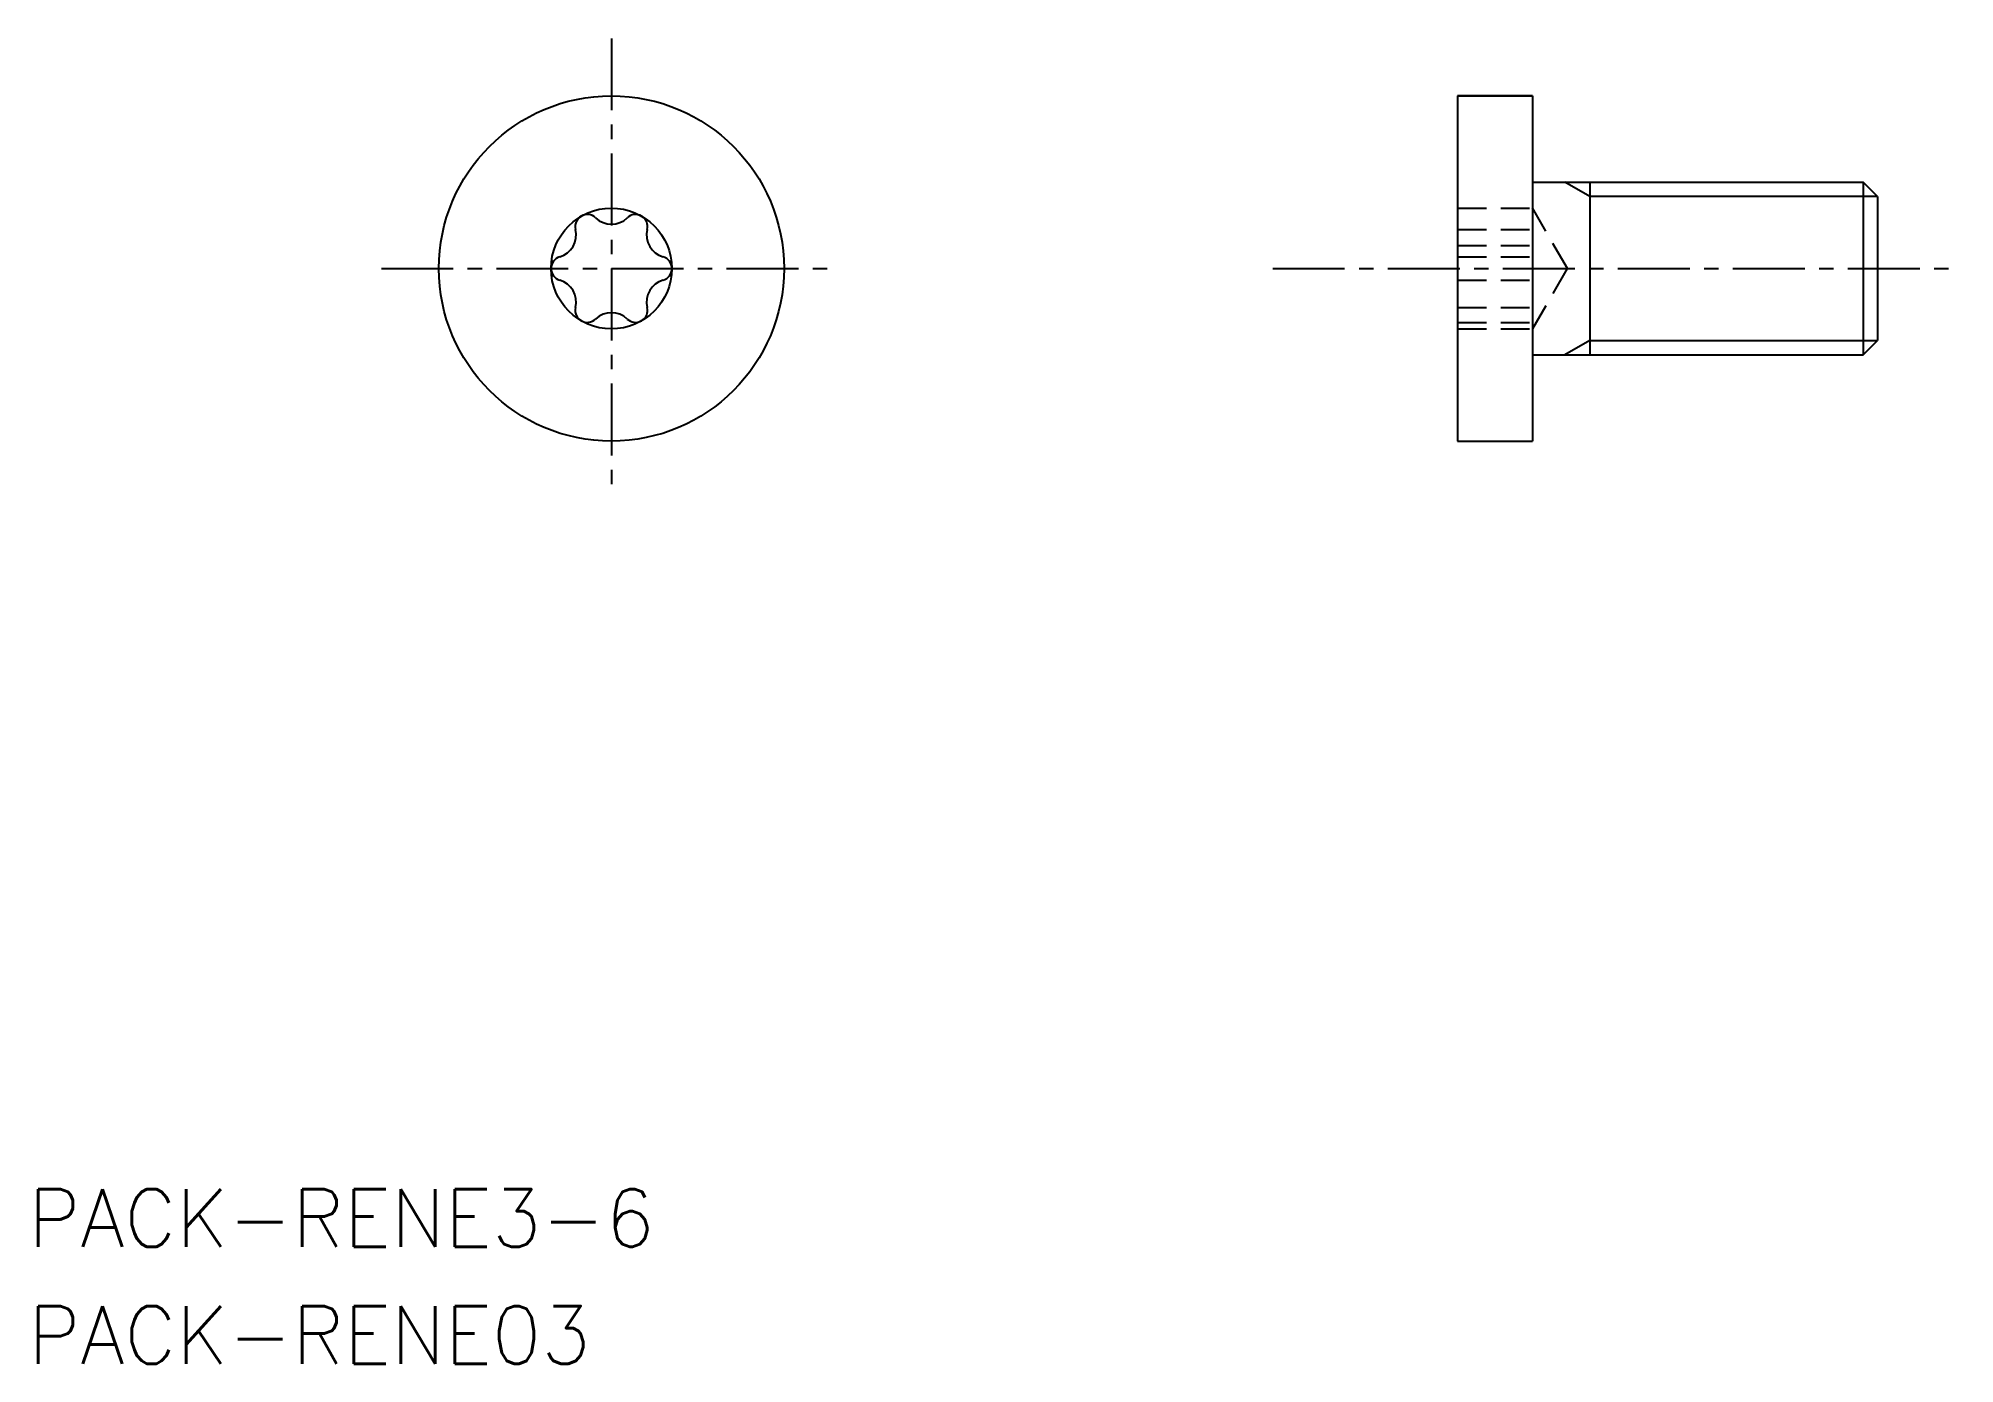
# Model space of a CAD drawing. Extents: x 20.3 to 53.6, y 2.2 to 25.3.
import ezdxf

# ---------------------------------------------------------------- set-up
doc = ezdxf.new("R2010")
doc.units = 0
doc.linetypes.add('CENTER', pattern=[2, 1.25, -0.25, 0.25, -0.25])
doc.linetypes.add('DASHED', pattern=[0.75, 0.5, -0.25])
doc.layers.get('0').update_dxf_attribs({"linetype": 'CONTINUOUS'})
doc.layers.add('CENTER', color=1, linetype='CENTER')
doc.styles.get("Standard").update_dxf_attribs({"font": 'txt.shx', "bigfont": 'extfont2.shx'})

msp = doc.modelspace()

# ---------------------------------------------------------------- linework, layer by layer
at = {"color": 7, "linetype": 'CONTINUOUS'}
for p, q in [((45.005, 24.283), (46.305, 24.283)), ((45.005, 24.283), (45.005, 18.283)), ((45.005, 24.283), (45.005, 18.283)), ((46.305, 24.283), (45.005, 24.283)), ((46.305, 24.283), (46.305, 18.283)), ((46.305, 24.283), (46.305, 18.283)), ((46.305, 22.783), (52.055, 22.783)), ((47.305, 22.783), (47.305, 19.783)), ((52.055, 22.783), (52.055, 19.783)), ((52.305, 22.533), (52.055, 22.783)), ((52.305, 22.533), (52.305, 20.033)), ((52.305, 22.299), (52.305, 20.268)), ((52.055, 19.783), (52.305, 20.033)), ((46.305, 19.783), (52.055, 19.783)), ((45.005, 18.283), (46.305, 18.283)), ((45.005, 18.283), (46.305, 18.283))]:
    msp.add_line(p, q, dxfattribs=at)
at = {"color": 3, "linetype": 'CONTINUOUS'}
for p, q in [((47.305, 22.533), (46.872, 22.783)), ((52.305, 22.533), (47.305, 22.533)), ((47.305, 20.033), (46.872, 19.783)), ((47.305, 20.033), (52.305, 20.033))]:
    msp.add_line(p, q, dxfattribs=at)
at = {"color": 3, "linetype": 'DASHED'}
for p, q in [((45.005, 22.333), (46.305, 22.333)), ((46.913, 21.283), (46.305, 22.336)), ((46.305, 22.333), (46.305, 20.233)), ((45.005, 21.961), (46.305, 21.961)), ((45.005, 21.683), (46.305, 21.683)), ((45.005, 21.485), (46.305, 21.485)), ((45.005, 21.082), (46.305, 21.082)), ((46.911, 21.283), (46.305, 20.233)), ((45.005, 20.606), (46.305, 20.606)), ((45.005, 20.346), (46.305, 20.346)), ((45.005, 20.233), (46.305, 20.233))]:
    msp.add_line(p, q, dxfattribs=at)
at = {"color": 7, "linetype": 'CONTINUOUS'}
for radius in [3, 1.05]:
    msp.add_circle((30.295, 21.283), radius, dxfattribs=at)
for centre, radius, start, end in [((29.875, 22.011), 0.21, 46.23, 193.77), ((30.295, 22.449), 0.397, 226.23, 313.77), ((30.715, 22.011), 0.21, 346.23, 133.77), ((29.285, 21.866), 0.397, 286.23, 13.77), ((31.304, 21.866), 0.397, 166.23, 253.77), ((29.455, 21.283), 0.21, 106.23, 253.77), ((31.135, 21.283), 0.21, 286.23, 73.77), ((29.285, 20.7), 0.397, 346.23, 73.77), ((31.304, 20.7), 0.397, 106.23, 193.77), ((29.875, 20.556), 0.21, 166.23, 313.77), ((30.295, 20.117), 0.397, 46.23, 133.77), ((30.715, 20.556), 0.21, 226.23, 13.77)]:
    msp.add_arc(centre, radius, start, end, dxfattribs=at)
at = {"layer": 'CENTER', "color": 1, "linetype": 'CENTER'}
for p, q in [((30.295, 25.283), (30.295, 17.283)), ((26.295, 21.283), (34.295, 21.283)), ((41.791, 21.283), (53.646, 21.283))]:
    msp.add_line(p, q, dxfattribs=at)

# ---------------------------------------------------------------- texts
at = {"color": 7, "linetype": 'CONTINUOUS'}
for s, p in [('PACK-RENE3-6', (20.16, 4.28)), ('PACK-RENE03', (20.16, 2.248))]:
    msp.add_text(s, height=1, dxfattribs=at).set_placement(p)

doc.saveas('drawing.dxf')
